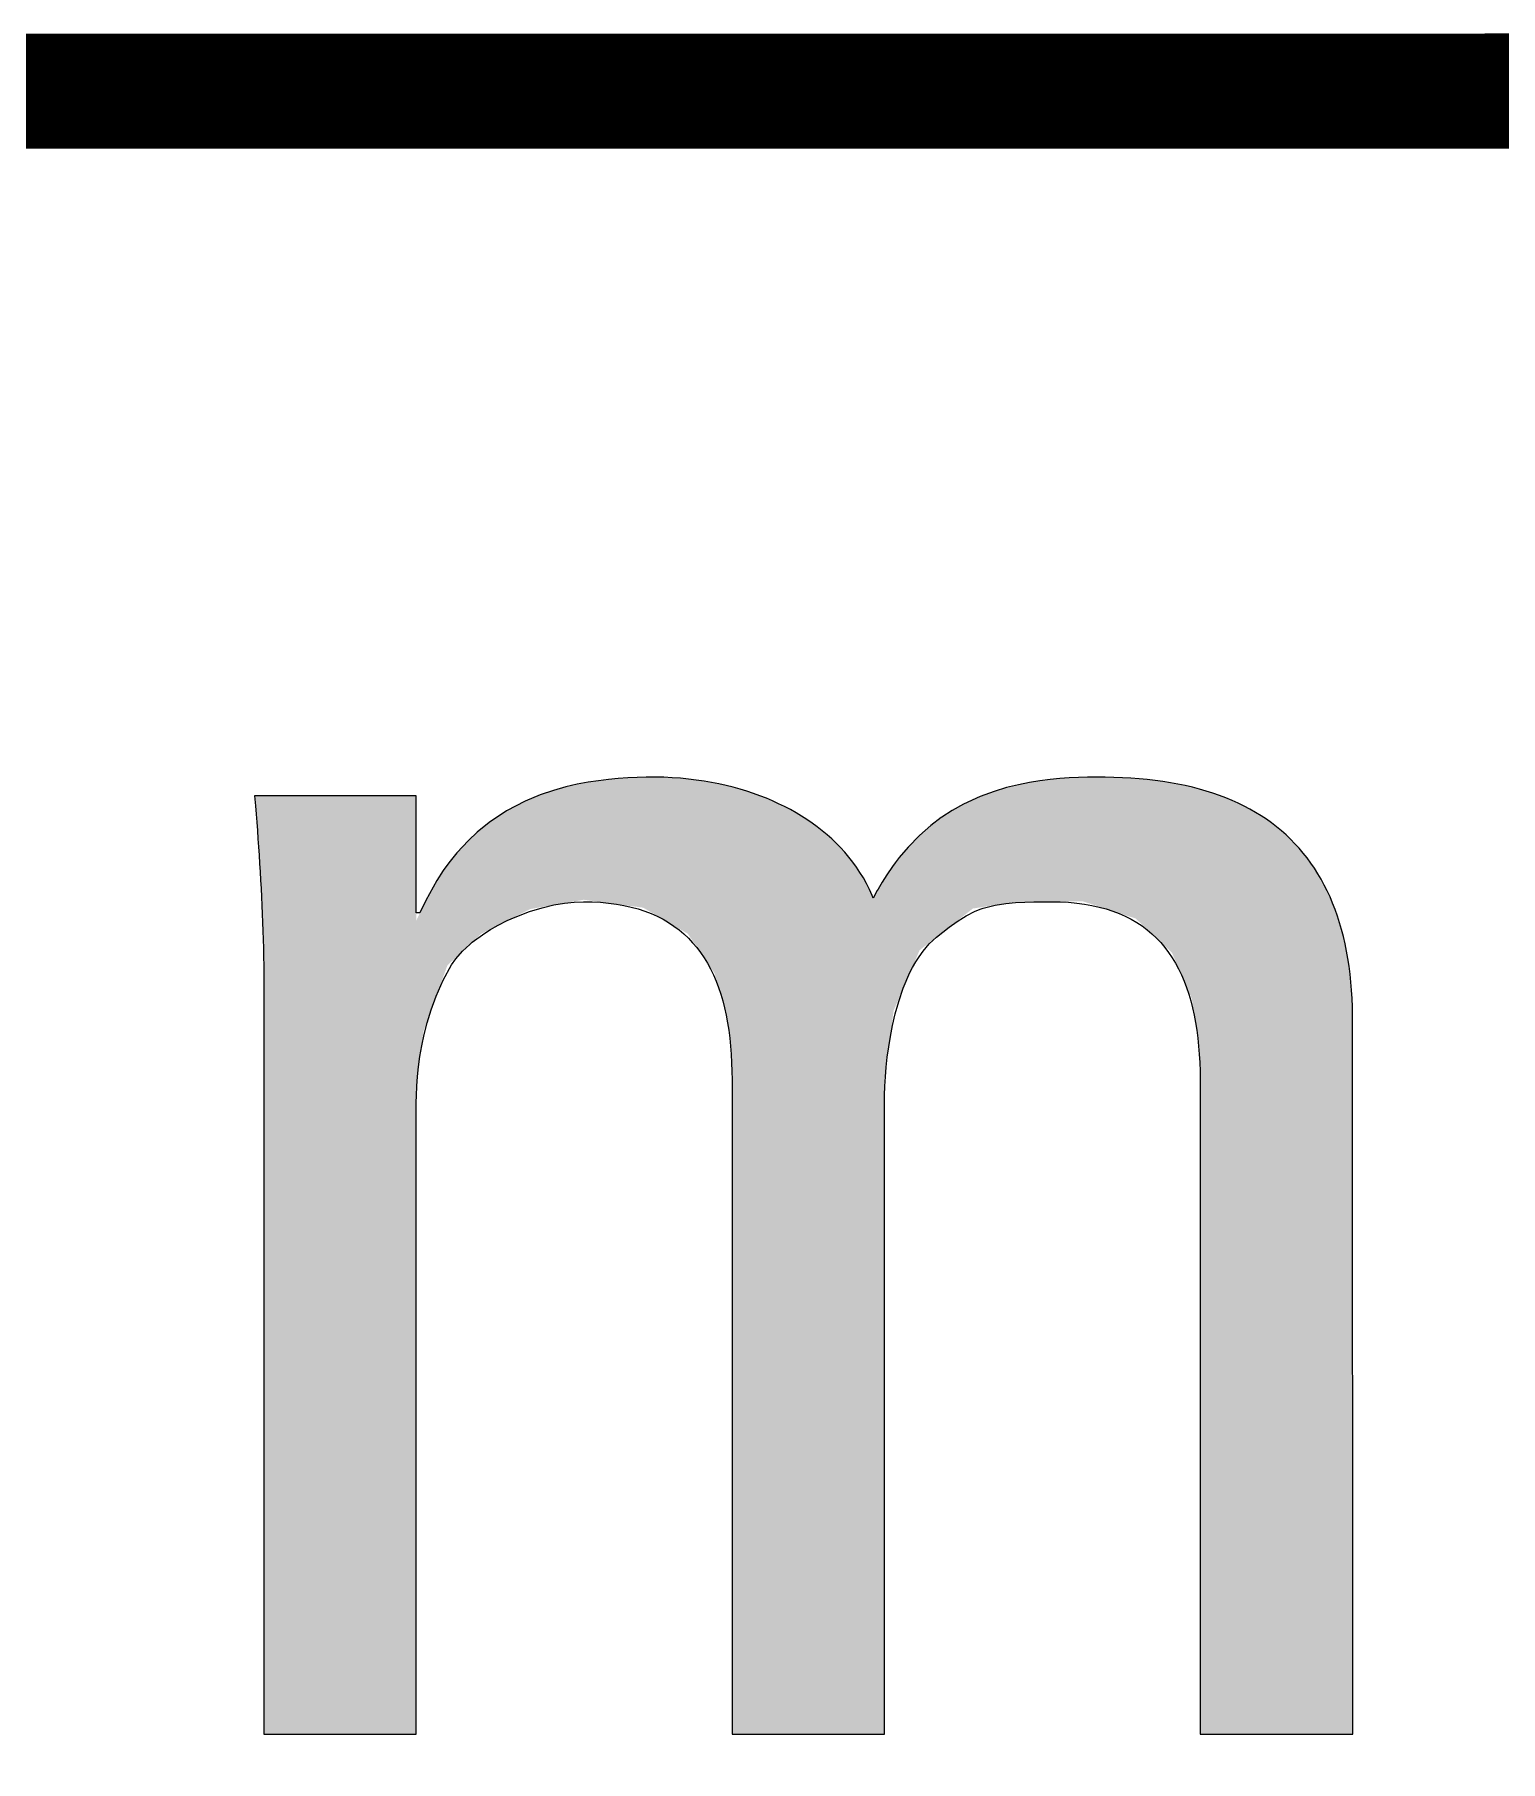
# Model space of a CAD drawing. Header units: metres. Extents: x 630750 to 860239, y 578133 to 726633.
# Drawn here: x 825014 to 829906, y 716060 to 721820 of the extents above; entities that cross this region are included whole.
import ezdxf

# ---------------------------------------------------------------- set-up
doc = ezdxf.new("R2010")
doc.units = ezdxf.units.M
doc.header["$LTSCALE"] = 300
doc.layers.add('001dmp-FORM', color=7, linetype='Continuous')

# ---------------------------------------------------------------- blocks, each defined once
blk = doc.blocks.new('xref-sheet(건축)')
at = {"layer": '001dmp-FORM'}
blk.add_hatch(color=253, dxfattribs=at).paths.add_polyline_path([(7888.704477793808, 5625.333698880293), (7895.811695394297, 5630.892473553716), (7901.344793704184, 5631.762619702701), (7910.495028627911, 5631.855047312134), (7917.541168886768, 5629.561196782037), (7922.389089944065, 5624.997259511436), (7925.044544430868, 5618.8181268085), (7926.085002685686, 5612.21170364265), (7926.156045551052, 5608.046558467029), (7926.158174921922, 5520.72580154704), (7946.500596290007, 5520.725801546849), (7946.49693362763, 5616.60233351922), (7946.472965317389, 5617.75687651027), (7946.426715594385, 5618.889138088685), (7946.358259746023, 5619.999193541568), (7946.267671184632, 5621.087116281585), (7946.155021448347, 5622.152977846624), (7946.020380200735, 5623.196847900398), (7945.863815230627, 5624.218794231626), (7945.685392450574, 5625.218882752942), (7945.485175896352, 5626.197177500169), (7945.263227724881, 5627.153740630142), (7945.019608212449, 5628.088632419128), (7944.754375753448, 5629.001911261598), (7944.467586857867, 5629.893633667469), (7944.159296150832, 5630.763854261938), (7943.8295563709, 5631.612625783407), (7943.478418370029, 5632.439999084124), (7943.105931114816, 5633.246023130348), (7942.712141687884, 5634.030745005054), (7942.297095292208, 5634.794209910749), (7941.86083525635, 5635.536461176495), (7941.403403044624, 5636.257540266294), (7940.9248382681, 5636.957486791393), (7940.425178701644, 5637.636338526516), (7939.904460306079, 5638.294131432463), (7939.362717255561, 5638.930899683644), (7938.799981974709, 5639.546675704401), (7938.21628518384, 5640.141490215072), (7937.611655956123, 5640.715372289048), (7936.986121789658, 5641.268349424187), (7936.339708695934, 5641.800447632174), (7935.672441309889, 5642.311691547754), (7934.984343024571, 5642.802104564093), (7934.275436159314, 5643.271709000569), (7933.545742163162, 5643.720526306103), (7932.795281867806, 5644.148577312551), (7932.024075797486, 5644.555882543959), (7931.23214455038, 5644.942462598569), (7930.419509269388, 5645.308338619368), (7929.586192223233, 5645.653532874965), (7928.732217528293, 5645.978069481778), (7927.857612043841, 5646.28197529915), (7926.962406492432, 5646.565281049559), (7926.046636863717, 5646.828022722645), (7925.110346186648, 5647.070243347421), (7924.153586779463, 5647.291995241929), (7923.176423125002, 5647.493342889443), (7922.178935579464, 5647.674366645738), (7921.161225194057, 5647.835167562175), (7920.123420054082, 5647.975873724134), (7919.065683709126, 5648.096648681128), (7917.988226534351, 5648.197702808214), (7916.891321278603, 5648.279308854275), (7915.775324719758, 5648.341823597428), (7914.640708444513, 5648.385718624108), (7913.488103644228, 5648.411625125762), (7912.318368161683, 5648.420400945183), (7911.13037319847, 5648.410917283889), (7909.919833503071, 5648.378888890506), (7908.68295387537, 5648.320520564765), (7907.415079831819, 5648.231157823197), (7906.110353502114, 5648.104942795569), (7904.761194322742, 5647.934294918373), (7903.357439536037, 5647.709051433656), (7901.884867470482, 5647.414990670221), (7900.322418664615, 5647.03105316657), (7898.636375175371, 5646.523520979578), (7896.766032456817, 5645.83168956327), (7894.577818046895, 5644.821986455961), (7893.03567178734, 5643.958615534043), (7891.692027678295, 5643.087310809474), (7891.601661552635, 5643.024341264677), (7890.196939016332, 5641.967540215287), (7888.679545433963, 5640.642329175257), (7887.172315516105, 5639.101823802619), (7885.994150046161, 5637.711530221063), (7885.440705036995, 5636.992895995388), (7885.08809401008, 5636.510773725754), (7884.326408508747, 5635.398711709593), (7883.713596924314, 5634.426526434515), (7883.338820901732, 5633.794083740502), (7883.164290122677, 5633.488981416784), (7883.061075510286, 5633.305243925877), (7882.518364563311, 5632.296303265163), (7882.380127831089, 5632.624296247054), (7882.011400749067, 5633.434080466503), (7881.615836325091, 5634.217027344054), (7881.194387281172, 5634.974089601616), (7880.747926044034, 5635.706139666106), (7880.277251832264, 5636.413976755854), (7879.783096785995, 5637.098333011116), (7879.266131270608, 5637.759878797428), (7878.726968497478, 5638.399227325815), (7878.16616828804, 5639.016938418067), (7877.584240836037, 5639.613522267587), (7876.981649220343, 5640.189441953603), (7876.35881201868, 5640.745116053565), (7875.71610527486, 5641.280920611432), (7875.053864107791, 5641.797190746006), (7874.372383941623, 5642.294221881509), (7873.671921367426, 5642.772270608982), (7872.952694637428, 5643.231555180735), (7872.214883783778, 5643.672255628776), (7871.458630346886, 5644.094513493654), (7870.684036683993, 5644.498431132438), (7869.891164819684, 5644.884070569886), (7869.080034784074, 5645.251451835989), (7868.250622363052, 5645.600550716816), (7867.402856169621, 5645.931295825119), (7866.536613974418, 5646.243564931724), (7865.651717687961, 5646.53717994707), (7864.747927942608, 5646.811901503502), (7863.824936446257, 5647.067421308946), (7862.88235666302, 5647.303352827564), (7861.919712343853, 5647.519219810324), (7860.936422790433, 5647.714441558594), (7859.931784099845, 5647.888314169954), (7858.904944977654, 5648.0399863496), (7857.854875133682, 5648.168427807536), (7856.780323361909, 5648.272387337743), (7855.679760933886, 5648.350336211565), (7854.55130355417, 5648.400390133882), (7853.392601089105, 5648.42019897073), (7852.205985639248, 5648.412094822702), (7850.996533967456, 5648.381154453032), (7849.761164323067, 5648.324296110583), (7848.495967572515, 5648.237610661995), (7847.19602047274, 5648.116174864294), (7845.854974581092, 5647.953640274725), (7844.464405020644, 5647.741582016276), (7843.012715071021, 5647.468403368762), (7841.483168421157, 5647.11736802115), (7839.849998946989, 5646.662709849149), (7838.069671554538, 5646.060893758981), (7836.05683125681, 5645.22656476372), (7833.588852373552, 5643.937097183164), (7831.236497540162, 5642.369658556559), (7829.638607265766, 5641.069944590877), (7828.486172148496, 5639.989113262825), (7826.955038577409, 5638.32933565855), (7825.896209658782, 5637.00285972054), (7825.138289375016, 5635.946442448226), (7824.286453685028, 5634.634698499819), (7822.811937099283, 5631.981670613693), (7821.527349494028, 5629.261443389862), (7821.527349494168, 5645.933324446676), (7799.956287865405, 5645.933324446858), (7800.513018190602, 5638.957134181042), (7800.963641542396, 5631.170013998993), (7801.187849722586, 5623.806314538997), (7801.197011137443, 5619.897119498657), (7801.197011135682, 5618.616323771262), (7801.197011114495, 5615.080789846202), (7801.197011137137, 5611.545255964978), (7801.197011136905, 5608.00972206085), (7801.197011135973, 5606.831210758623), (7801.197011134693, 5605.652699455984), (7801.197011133238, 5604.474188153279), (7801.197011137079, 5603.295676855819), (7801.197011137298, 5602.11716555475), (7801.19701113721, 5600.938654253409), (7801.197011137196, 5599.760142952107), (7801.197011137196, 5598.581631650782), (7801.197011137167, 5595.04609774687), (7801.197011137196, 5593.867586445601), (7801.197011137137, 5592.689075144223), (7801.197011137137, 5591.510563842992), (7801.197011137137, 5590.332052541667), (7801.197011137108, 5589.153541240345), (7801.197011137094, 5587.97502993903), (7801.197011137094, 5586.796518637716), (7801.197011137152, 5585.618007336457), (7801.197011136555, 5520.725801548147), (7821.527349493063, 5520.725801547985), (7821.527349165781, 5607.623490479429), (7822.501317859827, 5614.593753160078), (7825.684526731389, 5623.31746211197), (7830.163477167274, 5627.507308844794), (7836.730640712334, 5630.828577251679), (7843.889552147784, 5632.064673564922), (7851.817491167942, 5631.007922634624), (7857.763294896951, 5627.536464190338), (7861.337933393548, 5622.269575255726), (7863.075547639952, 5616.348764921621), (7863.674671998449, 5610.540343164293), (7863.680949418833, 5606.853870642755), (7863.680949421385, 5520.725801547583), (7884.000547323016, 5520.725801547403), (7884.000547322463, 5602.424910602499), (7884.000547307533, 5603.603421888724), (7884.000546319066, 5608.172631568797), (7885.237548077312, 5617.274291270973)])
at = {"layer": '001dmp-FORM', "const_width": 15.00000523680961}
blk.add_lwpolyline([(300.0001112690406, 200.0000636693372), (300.0001113183425, 5740.001996789974), (8210.002872862595, 5740.001996719557), (8210.002872813307, 200.0000635989337)], close=True, dxfattribs=at)
at = {"layer": '001dmp-FORM', "color": 253}
blk.add_lwpolyline([(7799.945748154892, 5645.933324446858), (7800.060861588358, 5644.585934154482), (7800.150696575922, 5643.497257840613), (7800.237795991361, 5642.405845954742), (7800.322042063624, 5641.311580725646), (7800.40331262998, 5640.214339990624), (7800.481484136184, 5639.114000195573), (7800.556429270848, 5638.010434028861), (7800.628017335508, 5636.903510792233), (7800.69611404221, 5635.793096197593), (7800.760581297178, 5634.679052151173), (7800.82127697238, 5633.561236525061), (7800.87805466168, 5632.439502912989), (7800.930763421104, 5631.313700371106), (7800.979247492538, 5630.183673141208), (7801.023346007994, 5629.049260355476), (7801.062892673875, 5627.910295719917), (7801.097715432235, 5626.766607176919), (7801.127636097826, 5625.618016541236), (7801.152469162935, 5624.464338305132), (7801.172024243646, 5623.305382084422), (7801.18610177252, 5622.140948312051), (7801.194494837302, 5620.970830075533), (7801.197011137443, 5619.89711949866), (7801.197011135682, 5618.616323771262), (7801.197011090688, 5617.437812425012), (7801.197011136614, 5616.25930116968), (7801.197011114495, 5615.080789846202), (7801.197011050641, 5613.902278481068), (7801.197011130313, 5612.723767259475), (7801.197011137137, 5611.545255964978), (7801.19701109888, 5610.366744625442), (7801.197011137298, 5609.188233362524), (7801.197011136905, 5608.00972206085), (7801.197011135973, 5606.831210758623), (7801.197011134693, 5605.652699455984), (7801.197011133238, 5604.474188153279), (7801.197011137079, 5603.295676855819), (7801.197011137298, 5602.11716555475), (7801.19701113721, 5600.938654253409), (7801.197011137196, 5599.760142952107), (7801.197011137196, 5598.581631650782), (7801.197010686057, 5597.403119898351), (7801.197010901789, 5596.224608812669), (7801.197011137167, 5595.04609774687), (7801.197011137196, 5593.867586445601), (7801.197011137137, 5592.689075144223), (7801.197011137137, 5591.510563842992), (7801.197011137137, 5590.332052541667), (7801.197011137108, 5589.153541240345), (7801.197011137094, 5587.97502993903), (7801.197011137094, 5586.796518637716), (7801.197011137152, 5585.618007336457), (7801.197011136555, 5520.725801548147), (7821.527349493063, 5520.725801547985), (7821.527349189844, 5601.234300172541), (7821.527349492466, 5602.412811776474), (7821.527349477579, 5603.591323062772), (7821.527349493805, 5605.018233233372), (7821.540168090538, 5605.961164278374), (7821.593205803543, 5607.192713292668), (7821.688629167711, 5608.46664795808), (7821.829529217739, 5609.786059309286), (7822.020952973067, 5611.155994365833), (7822.270421661542, 5612.583974355492), (7822.589010449828, 5614.081074444883), (7822.993460769201, 5615.664036065271), (7823.510574770091, 5617.359661367197), (7824.18767026217, 5619.215268160176), (7825.123823311824, 5621.329932510585), (7826.23233996936, 5623.377026847743), (7826.816030442224, 5624.200650941334), (7827.684605047518, 5625.188440975921), (7828.670683384542, 5626.110870718744), (7829.009229222986, 5626.393849720951), (7830.667406095734, 5627.603374396735), (7831.439542747063, 5628.088124235945), (7832.069424318357, 5628.453893463928), (7832.465341305233, 5628.671450499846), (7833.660214809835, 5629.275744209578), (7834.727606655539, 5629.755204547653), (7836.635442151866, 5630.484528741625), (7838.33371069546, 5631.004285982915), (7839.880360979038, 5631.372424964355), (7841.304828544398, 5631.618381227643), (7842.623785216874, 5631.758826598002), (7843.84705257422, 5631.803582653351), (7845.005081878819, 5631.783100656001), (7846.123293544097, 5631.722801019364), (7847.20212900588, 5631.623125179197), (7848.242027520715, 5631.48451239217), (7849.243426525387, 5631.307400094964), (7850.206762006961, 5631.092224274776), (7851.132468890737, 5630.839419856737), (7852.020981443613, 5630.549421107812), (7852.872733697866, 5630.222662060267), (7853.688159897752, 5629.859576958329), (7854.467694968906, 5629.460600727739), (7855.211775017135, 5629.026169474308), (7855.920837856353, 5628.556721011826), (7856.595323570295, 5628.052695424106), (7857.235675114429, 5627.514535666555), (7857.842338958235, 5626.942688208806), (7858.415765775895, 5626.337603724783), (7858.956411190335, 5625.699737837592), (7859.464736660932, 5625.029552006595), (7859.941209973931, 5624.327514018064), (7860.386306828284, 5623.594099570899), (7860.800511420402, 5622.829792861453), (7861.184317674855, 5622.035087814432), (7861.538230164722, 5621.210489002849), (7861.862766314855, 5620.356513851489), (7862.158456971509, 5619.473693206634), (7862.425848522533, 5618.562573456188), (7862.665504626002, 5617.623718258217), (7862.878008239004, 5616.657710569823), (7863.063963878918, 5615.665154908379), (7863.224000152539, 5614.646679880505), (7863.35877259367, 5613.602941020352), (7863.468966857548, 5612.534623982724), (7863.555302328565, 5611.442448152454), (7863.618536211743, 5610.327170734431), (7863.659468186805, 5609.189591408038), (7863.678945725889, 5608.030557645857), (7863.680949113874, 5606.854049732524), (7863.680949418867, 5605.675538736266), (7863.680949421385, 5520.725801547583), (7884.000547323016, 5520.725801547403), (7884.000547322463, 5602.424910602499), (7884.000547307533, 5603.603421888724), (7884.000547052583, 5604.781932935191), (7884.012821285451, 5605.972718469316), (7884.059073609042, 5607.19748209413), (7884.137340447913, 5608.454260234319), (7884.248157922109, 5609.743589009729), (7884.39405379289, 5611.067996181769), (7884.579417296558, 5612.431870986588), (7884.810952634554, 5613.841917625803), (7885.098777922325, 5615.308254214645), (7885.458738123114, 5616.846725716575), (7885.917614022666, 5618.484112917138), (7886.52714418872, 5620.2721543842), (7887.416819859474, 5622.340341355683), (7887.766552810532, 5623.021947750472), (7888.187706761983, 5623.763592678283), (7888.634556112451, 5624.467864883125), (7889.162225009659, 5625.204238209576), (7889.978172688734, 5626.169528343486), (7890.954991799099, 5627.093895480146), (7892.654801521585, 5628.42336923009), (7893.726386135579, 5629.17734555094), (7894.543859993883, 5629.693844477929), (7894.9323471547, 5629.91876740505), (7896.131670651626, 5630.521235277724), (7896.916938349012, 5630.837717768168), (7897.187737138116, 5630.932747327558), (7898.795160356345, 5631.361659243535), (7900.193591793872, 5631.581579379023), (7901.488812537853, 5631.69828882094), (7902.728251222452, 5631.759216203614), (7903.93634357653, 5631.788797255674), (7905.126880634682, 5631.800823011858), (7906.308153509719, 5631.803584585002), (7907.467088908994, 5631.784008682223), (7908.586147642829, 5631.724556114139), (7909.665772632015, 5631.625669801438), (7910.706407430294, 5631.487793297862), (7911.708493596834, 5631.311368162465), (7912.672471070622, 5631.096834334408), (7913.598778559524, 5630.844630521612), (7914.487853947012, 5630.555194607202), (7915.340134717819, 5630.228964076221), (7916.156058405108, 5629.866376461746), (7916.936063063, 5629.467869817961), (7917.680587764644, 5629.033883217921), (7918.390073131584, 5628.564857283141), (7919.0649618965, 5628.061234746362), (7919.705699503615, 5627.523461051849), (7920.312734751747, 5626.951984998345), (7920.886520483607, 5626.3472594286), (7921.427514329134, 5625.709741972502), (7921.936179591405, 5625.039895933212), (7922.412985732943, 5624.338190773039), (7922.858409961442, 5623.605103700082), (7923.272937810489, 5622.841120247529), (7923.657064366391, 5622.046735501925), (7924.011295193024, 5621.222455027108), (7924.336148500402, 5620.368797033066), (7924.632155745017, 5619.486292976197), (7924.899863722141, 5618.575489651856), (7925.13983629247, 5617.636950920745), (7925.352656400431, 5616.671259727353), (7925.538928327096, 5615.679020352534), (7925.699280207093, 5614.660860931152), (7925.834366854371, 5613.617436277077), (7925.944872942378, 5612.549431063715), (7926.031516596344, 5611.45756341632), (7926.095053466244, 5610.342588984875), (7926.136281362375, 5609.205305579697), (7926.156045551052, 5608.046558467029), (7926.158174921922, 5520.72580154704), (7946.500596290007, 5520.725801546849), (7946.49693362763, 5616.60233351922), (7946.472965317389, 5617.756876510271), (7946.426715594385, 5618.889138088684), (7946.358259746023, 5619.999193541568), (7946.267671184632, 5621.087116281586), (7946.155021448347, 5622.152977846624), (7946.020380200735, 5623.196847900397), (7945.863815230627, 5624.218794231626), (7945.685392450574, 5625.218882752941), (7945.485175896352, 5626.197177500169), (7945.263227724881, 5627.153740630142), (7945.019608212449, 5628.088632419128), (7944.754375753448, 5629.001911261598), (7944.467586857867, 5629.893633667469), (7944.159296150832, 5630.763854261938), (7943.8295563709, 5631.612625783407), (7943.478418370029, 5632.439999084124), (7943.105931114816, 5633.246023130348), (7942.712141687884, 5634.030745005054), (7942.297095292208, 5634.794209910749), (7941.86083525635, 5635.536461176495), (7941.403403044624, 5636.257540266294), (7940.9248382681, 5636.957486791393), (7940.425178701644, 5637.636338526516), (7939.904460306079, 5638.294131432463), (7939.362717255561, 5638.930899683644), (7938.799981974709, 5639.546675704401), (7938.21628518384, 5640.141490215072), (7937.611655956123, 5640.715372289048), (7936.986121789658, 5641.268349424187), (7936.339708695934, 5641.800447632174), (7935.672441309889, 5642.311691547754), (7934.984343024571, 5642.802104564093), (7934.275436159314, 5643.271709000569), (7933.545742163162, 5643.720526306103), (7932.795281867806, 5644.148577312551), (7932.024075797486, 5644.555882543959), (7931.23214455038, 5644.942462598569), (7930.419509269388, 5645.308338619368), (7929.586192223233, 5645.653532874965), (7928.732217528293, 5645.978069481778), (7927.857612043841, 5646.28197529915), (7926.962406492432, 5646.565281049559), (7926.046636863717, 5646.828022722645), (7925.110346186648, 5647.070243347421), (7924.153586779463, 5647.291995241929), (7923.176423125002, 5647.493342889443), (7922.178935579464, 5647.674366645738), (7921.161225194057, 5647.835167562175), (7920.123420054082, 5647.975873724134), (7919.065683709126, 5648.096648681128), (7917.988226534351, 5648.197702808214), (7916.891321278603, 5648.279308854275), (7915.775324719758, 5648.341823597428), (7914.640708444513, 5648.385718624108), (7913.488103644228, 5648.411625125762), (7912.318368161683, 5648.420400945183), (7911.13037319847, 5648.410917283889), (7909.919833503071, 5648.378888890506), (7908.68295387537, 5648.320520564765), (7907.415079831819, 5648.231157823197), (7906.110353502114, 5648.104942795569), (7904.761194322742, 5647.934294918373), (7903.357439536037, 5647.709051433656), (7901.884867470482, 5647.414990670221), (7900.322418664615, 5647.03105316657), (7898.636375175371, 5646.523520979578), (7896.766032456817, 5645.83168956327), (7894.577818046895, 5644.821986455961), (7893.03567178734, 5643.958615534043), (7891.692027678295, 5643.087310809474), (7891.601661552635, 5643.024341264677), (7890.196939016332, 5641.967540215287), (7888.679545433963, 5640.642329175257), (7887.172315516105, 5639.101823802619), (7885.994150046161, 5637.711530221063), (7885.440705036995, 5636.992895995388), (7885.08809401008, 5636.510773725754), (7884.326408508747, 5635.398711709593), (7883.713596924314, 5634.426526434515), (7883.338820901732, 5633.794083740502), (7883.164290122677, 5633.488981416784), (7883.061075510286, 5633.305243925877), (7882.518364563311, 5632.296303265163), (7882.380127831089, 5632.624296247054), (7882.011400749067, 5633.434080466503), (7881.615836325091, 5634.217027344054), (7881.194387281172, 5634.974089601616), (7880.747926044034, 5635.706139666106), (7880.277251832264, 5636.413976755854), (7879.783096785995, 5637.098333011116), (7879.266131270608, 5637.759878797428), (7878.726968497478, 5638.399227325815), (7878.16616828804, 5639.016938418067), (7877.584240836037, 5639.613522267587), (7876.981649220343, 5640.189441953603), (7876.35881201868, 5640.745116053565), (7875.71610527486, 5641.280920611432), (7875.053864107791, 5641.797190746006), (7874.372383941623, 5642.294221881509), (7873.671921367426, 5642.772270608982), (7872.952694637428, 5643.231555180735), (7872.214883783778, 5643.672255628776), (7871.458630346886, 5644.094513493654), (7870.684036683993, 5644.498431132438), (7869.891164819684, 5644.884070569886), (7869.080034784074, 5645.251451835989), (7868.250622363052, 5645.600550716816), (7867.402856169621, 5645.931295825119), (7866.536613974418, 5646.243564931724), (7865.651717687961, 5646.53717994707), (7864.747927942608, 5646.811901503502), (7863.824936446257, 5647.067421308946), (7862.88235666302, 5647.303352827564), (7861.919712343853, 5647.519219810324), (7860.936422790433, 5647.714441558594), (7859.931784099845, 5647.888314169954), (7858.904944977654, 5648.0399863496), (7857.854875133682, 5648.168427807536), (7856.780323361909, 5648.272387337743), (7855.679760933886, 5648.350336211565), (7854.55130355417, 5648.400390133882), (7853.392601089105, 5648.42019897073), (7852.205985639248, 5648.412094822702), (7850.996533967456, 5648.381154453032), (7849.761164323067, 5648.324296110583), (7848.495967572515, 5648.237610661995), (7847.19602047274, 5648.116174864294), (7845.854974581092, 5647.953640274725), (7844.464405020644, 5647.741582016276), (7843.012715071021, 5647.468403368762), (7841.483168421157, 5647.11736802115), (7839.849998946989, 5646.662709849149), (7838.069671554538, 5646.060893758981), (7836.05683125681, 5645.22656476372), (7833.588852373552, 5643.937097183164), (7831.236497540162, 5642.369658556559), (7829.638607265766, 5641.069944590877), (7828.486172148496, 5639.989113262825), (7826.955038577409, 5638.32933565855), (7825.896209658782, 5637.00285972054), (7825.138289375016, 5635.946442448226), (7824.286453685028, 5634.634698499819), (7822.811937099283, 5631.981670613693), (7822.024095527904, 5630.313346801627), (7821.527349494037, 5630.313346801638), (7821.527349494168, 5645.933324446676), (7799.945748154892, 5645.933324446858)], dxfattribs=at)

msp = doc.modelspace()

# ---------------------------------------------------------------- block references
at = {"xscale": 24.99999135418329, "yscale": 24.99999133078381, "zscale": 24.99999133122849}
msp.add_blockref('xref-sheet(건축)', (630749.989924953, 578132.7802953798), dxfattribs=at)

doc.saveas('drawing.dxf')
